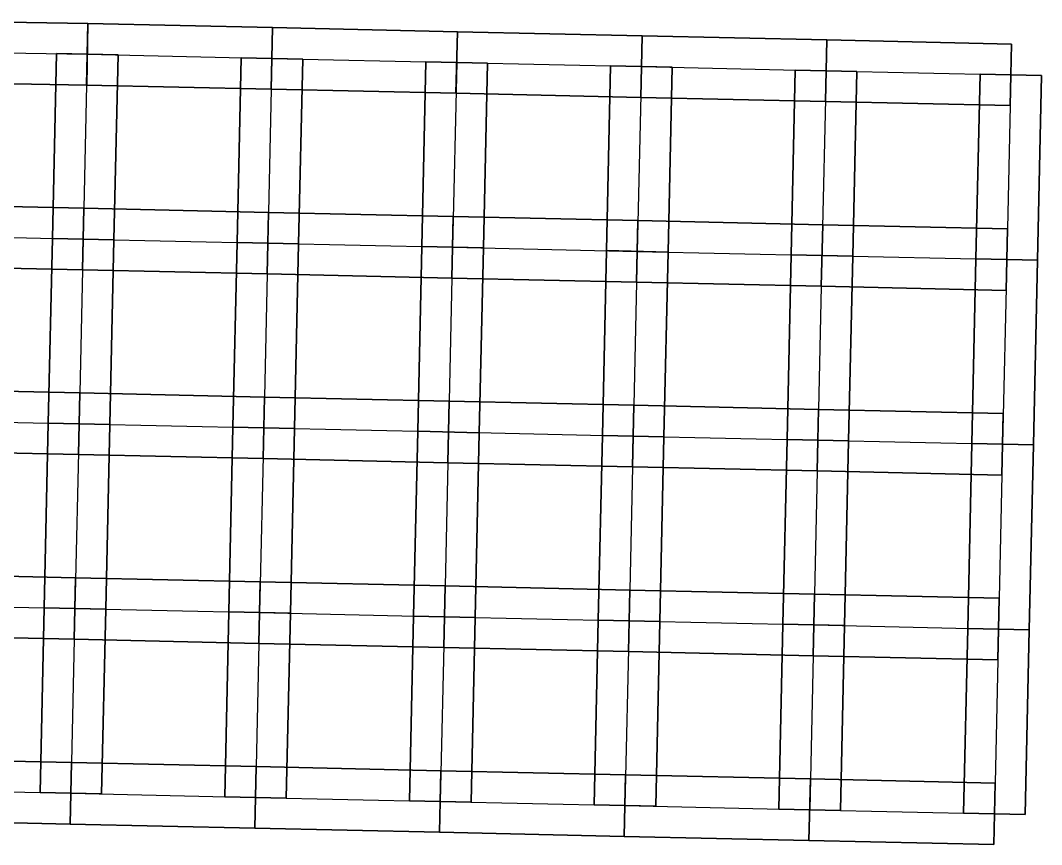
# Model space of a CAD drawing. Extents: x -300 to 609, y -118 to 2027.
# Drawn here: x 509.8 to 609.3, y 196.8 to 277.1 of the extents above; entities that cross this region are included whole.
import ezdxf

# ---------------------------------------------------------------- set-up
doc = ezdxf.new("R2010")
doc.units = 0

msp = doc.modelspace()

# ---------------------------------------------------------------- linework, layer by layer
at = {"layer": 'TUNNELS'}
for points in [[(498.35, 277.0996, -1.5), (498.25, 271.1004, -1.5), (516.25, 270.8004, -1.5), (516.35, 276.7996, -1.5)], [(498.25, 271.1004, 1.5), (498.35, 277.0996, 1.5), (516.35, 276.7996, 1.5), (516.25, 270.8004, 1.5)], [(498.35, 277.0996, 1.5), (498.35, 277.0996, -1.5), (516.35, 276.7996, -1.5), (516.35, 276.7996, 1.5)], [(516.3667, 276.7993, -1.5), (516.2333, 270.8007, -1.5), (534.2333, 270.4007, -1.5), (534.3667, 276.3993, -1.5)], [(516.2333, 270.8007, 1.5), (516.3667, 276.7993, 1.5), (534.3667, 276.3993, 1.5), (534.2333, 270.4007, 1.5)], [(516.3667, 276.7993, -1.5), (516.2333, 270.8007, -1.5), (516.2333, 270.8007, 1.5), (516.3667, 276.7993, 1.5)], [(516.35, 276.7996, -1.5), (516.35, 276.7996, 1.5), (516.25, 270.8004, 1.5), (516.25, 270.8004, -1.5)], [(516.3667, 276.7993, 1.5), (516.3667, 276.7993, -1.5), (534.3667, 276.3993, -1.5), (534.3667, 276.3993, 1.5)], [(534.3667, 276.3993, -1.5), (534.3667, 276.3993, 1.5), (534.2333, 270.4007, 1.5), (534.2333, 270.4007, -1.5)], [(534.3667, 276.3993, -1.5), (534.2333, 270.4007, -1.5), (552.2333, 270.0007, -1.5), (552.3667, 275.9993, -1.5)], [(534.2333, 270.4007, 1.5), (534.3667, 276.3993, 1.5), (552.3667, 275.9993, 1.5), (552.2333, 270.0007, 1.5)], [(534.3667, 276.3993, -1.5), (534.2333, 270.4007, -1.5), (534.2333, 270.4007, 1.5), (534.3667, 276.3993, 1.5)], [(534.3667, 276.3993, 1.5), (534.3667, 276.3993, -1.5), (552.3667, 275.9993, -1.5), (552.3667, 275.9993, 1.5)], [(552.3667, 275.9993, -1.5), (552.3667, 275.9993, 1.5), (552.2333, 270.0007, 1.5), (552.2333, 270.0007, -1.5)], [(552.3667, 275.9993, -1.5), (552.2333, 270.0007, -1.5), (570.2333, 269.6007, -1.5), (570.3667, 275.5993, -1.5)], [(552.2333, 270.0007, 1.5), (552.3667, 275.9993, 1.5), (570.3667, 275.5993, 1.5), (570.2333, 269.6007, 1.5)], [(552.3667, 275.9993, -1.5), (552.2333, 270.0007, -1.5), (552.2333, 270.0007, 1.5), (552.3667, 275.9993, 1.5)], [(552.3667, 275.9993, 1.5), (552.3667, 275.9993, -1.5), (570.3667, 275.5993, -1.5), (570.3667, 275.5993, 1.5)], [(570.3667, 275.5993, -1.5), (570.3667, 275.5993, 1.5), (570.2333, 269.6007, 1.5), (570.2333, 269.6007, -1.5)], [(570.3667, 275.5993, -1.5), (570.2333, 269.6007, -1.5), (588.2333, 269.2007, -1.5), (588.3667, 275.1993, -1.5)], [(570.2333, 269.6007, 1.5), (570.3667, 275.5993, 1.5), (588.3667, 275.1993, 1.5), (588.2333, 269.2007, 1.5)], [(570.3667, 275.5993, -1.5), (570.2333, 269.6007, -1.5), (570.2333, 269.6007, 1.5), (570.3667, 275.5993, 1.5)], [(570.3667, 275.5993, 1.5), (570.3667, 275.5993, -1.5), (588.3667, 275.1993, -1.5), (588.3667, 275.1993, 1.5)], [(588.3667, 275.1993, -1.5), (588.3667, 275.1993, 1.5), (588.2333, 269.2007, 1.5), (588.2333, 269.2007, -1.5)], [(588.3667, 275.1993, -1.5), (588.2333, 269.2007, -1.5), (606.2333, 268.8007, -1.5), (606.3667, 274.7993, -1.5)], [(588.2333, 269.2007, 1.5), (588.3667, 275.1993, 1.5), (606.3667, 274.7993, 1.5), (606.2333, 268.8007, 1.5)], [(588.3667, 275.1993, -1.5), (588.2333, 269.2007, -1.5), (588.2333, 269.2007, 1.5), (588.3667, 275.1993, 1.5)], [(588.3667, 275.1993, 1.5), (588.3667, 275.1993, -1.5), (606.3667, 274.7993, -1.5), (606.3667, 274.7993, 1.5)], [(606.3667, 274.7993, -1.5), (606.3667, 274.7993, 1.5), (606.2333, 268.8007, 1.5), (606.2333, 268.8007, -1.5)], [(519.2993, 273.7333, -1.5), (513.3007, 273.8667, -1.5), (512.9007, 255.8667, -1.5), (518.8993, 255.7333, -1.5)], [(513.3007, 273.8667, -1.5), (513.3007, 273.8667, 1.5), (512.9007, 255.8667, 1.5), (512.9007, 255.8667, -1.5)], [(513.3007, 273.8667, 1.5), (519.2993, 273.7333, 1.5), (518.8993, 255.7333, 1.5), (512.9007, 255.8667, 1.5)], [(519.2993, 273.7333, -1.5), (513.3007, 273.8667, -1.5), (513.3007, 273.8667, 1.5), (519.2993, 273.7333, 1.5)], [(519.2993, 273.7333, 1.5), (519.2993, 273.7333, -1.5), (518.8993, 255.7333, -1.5), (518.8993, 255.7333, 1.5)], [(537.2993, 273.3333, -1.5), (531.3007, 273.4667, -1.5), (530.9007, 255.4667, -1.5), (536.8993, 255.3333, -1.5)], [(531.3007, 273.4667, -1.5), (531.3007, 273.4667, 1.5), (530.9007, 255.4667, 1.5), (530.9007, 255.4667, -1.5)], [(531.3007, 273.4667, 1.5), (537.2993, 273.3333, 1.5), (536.8993, 255.3333, 1.5), (530.9007, 255.4667, 1.5)], [(537.2993, 273.3333, -1.5), (531.3007, 273.4667, -1.5), (531.3007, 273.4667, 1.5), (537.2993, 273.3333, 1.5)], [(537.2993, 273.3333, 1.5), (537.2993, 273.3333, -1.5), (536.8993, 255.3333, -1.5), (536.8993, 255.3333, 1.5)], [(555.2993, 272.9333, -1.5), (549.3007, 273.0667, -1.5), (548.9007, 255.0667, -1.5), (554.8993, 254.9333, -1.5)], [(549.3007, 273.0667, -1.5), (549.3007, 273.0667, 1.5), (548.9007, 255.0667, 1.5), (548.9007, 255.0667, -1.5)], [(549.3007, 273.0667, 1.5), (555.2993, 272.9333, 1.5), (554.8993, 254.9333, 1.5), (548.9007, 255.0667, 1.5)], [(555.2993, 272.9333, -1.5), (549.3007, 273.0667, -1.5), (549.3007, 273.0667, 1.5), (555.2993, 272.9333, 1.5)], [(555.2993, 272.9333, 1.5), (555.2993, 272.9333, -1.5), (554.8993, 254.9333, -1.5), (554.8993, 254.9333, 1.5)], [(573.2993, 272.5333, -1.5), (567.3007, 272.6667, -1.5), (566.9007, 254.6667, -1.5), (572.8993, 254.5333, -1.5)], [(567.3007, 272.6667, -1.5), (567.3007, 272.6667, 1.5), (566.9007, 254.6667, 1.5), (566.9007, 254.6667, -1.5)], [(567.3007, 272.6667, 1.5), (573.2993, 272.5333, 1.5), (572.8993, 254.5333, 1.5), (566.9007, 254.6667, 1.5)], [(573.2993, 272.5333, -1.5), (567.3007, 272.6667, -1.5), (567.3007, 272.6667, 1.5), (573.2993, 272.5333, 1.5)], [(573.2993, 272.5333, 1.5), (573.2993, 272.5333, -1.5), (572.8993, 254.5333, -1.5), (572.8993, 254.5333, 1.5)], [(591.2993, 272.1333, -1.5), (585.3007, 272.2667, -1.5), (584.9007, 254.2667, -1.5), (590.8993, 254.1333, -1.5)], [(585.3007, 272.2667, -1.5), (585.3007, 272.2667, 1.5), (584.9007, 254.2667, 1.5), (584.9007, 254.2667, -1.5)], [(585.3007, 272.2667, 1.5), (591.2993, 272.1333, 1.5), (590.8993, 254.1333, 1.5), (584.9007, 254.2667, 1.5)], [(591.2993, 272.1333, -1.5), (585.3007, 272.2667, -1.5), (585.3007, 272.2667, 1.5), (591.2993, 272.1333, 1.5)], [(591.2993, 272.1333, 1.5), (591.2993, 272.1333, -1.5), (590.8993, 254.1333, -1.5), (590.8993, 254.1333, 1.5)], [(609.2993, 271.7333, -1.5), (603.3007, 271.8667, -1.5), (602.9007, 253.8667, -1.5), (608.8993, 253.7333, -1.5)], [(603.3007, 271.8667, -1.5), (603.3007, 271.8667, 1.5), (602.9007, 253.8667, 1.5), (602.9007, 253.8667, -1.5)], [(603.3007, 271.8667, 1.5), (609.2993, 271.7333, 1.5), (608.8993, 253.7333, 1.5), (602.9007, 253.8667, 1.5)], [(609.2993, 271.7333, -1.5), (603.3007, 271.8667, -1.5), (603.3007, 271.8667, 1.5), (609.2993, 271.7333, 1.5)], [(609.2993, 271.7333, 1.5), (609.2993, 271.7333, -1.5), (608.8993, 253.7333, -1.5), (608.8993, 253.7333, 1.5)], [(498.25, 271.1004, -1.5), (498.25, 271.1004, 1.5), (516.25, 270.8004, 1.5), (516.25, 270.8004, -1.5)], [(516.2333, 270.8007, -1.5), (516.2333, 270.8007, 1.5), (534.2333, 270.4007, 1.5), (534.2333, 270.4007, -1.5)], [(534.2333, 270.4007, -1.5), (534.2333, 270.4007, 1.5), (552.2333, 270.0007, 1.5), (552.2333, 270.0007, -1.5)], [(552.2333, 270.0007, -1.5), (552.2333, 270.0007, 1.5), (570.2333, 269.6007, 1.5), (570.2333, 269.6007, -1.5)], [(570.2333, 269.6007, -1.5), (570.2333, 269.6007, 1.5), (588.2333, 269.2007, 1.5), (588.2333, 269.2007, -1.5)], [(588.2333, 269.2007, -1.5), (588.2333, 269.2007, 1.5), (606.2333, 268.8007, 1.5), (606.2333, 268.8007, -1.5)], [(497.9667, 259.1993, -1.5), (497.8333, 253.2007, -1.5), (515.8333, 252.8007, -1.5), (515.9667, 258.7993, -1.5)], [(497.8333, 253.2007, 1.5), (497.9667, 259.1993, 1.5), (515.9667, 258.7993, 1.5), (515.8333, 252.8007, 1.5)], [(497.9667, 259.1993, 1.5), (497.9667, 259.1993, -1.5), (515.9667, 258.7993, -1.5), (515.9667, 258.7993, 1.5)], [(515.9667, 258.7993, -1.5), (515.9667, 258.7993, 1.5), (515.8333, 252.8007, 1.5), (515.8333, 252.8007, -1.5)], [(515.9667, 258.7993, -1.5), (515.8333, 252.8007, -1.5), (533.8333, 252.4007, -1.5), (533.9667, 258.3993, -1.5)], [(515.8333, 252.8007, 1.5), (515.9667, 258.7993, 1.5), (533.9667, 258.3993, 1.5), (533.8333, 252.4007, 1.5)], [(515.9667, 258.7993, -1.5), (515.8333, 252.8007, -1.5), (515.8333, 252.8007, 1.5), (515.9667, 258.7993, 1.5)], [(515.9667, 258.7993, 1.5), (515.9667, 258.7993, -1.5), (533.9667, 258.3993, -1.5), (533.9667, 258.3993, 1.5)], [(533.9667, 258.3993, -1.5), (533.9667, 258.3993, 1.5), (533.8333, 252.4007, 1.5), (533.8333, 252.4007, -1.5)], [(533.9667, 258.3993, -1.5), (533.8333, 252.4007, -1.5), (551.8333, 252.0007, -1.5), (551.9667, 257.9993, -1.5)], [(533.8333, 252.4007, 1.5), (533.9667, 258.3993, 1.5), (551.9667, 257.9993, 1.5), (551.8333, 252.0007, 1.5)], [(533.9667, 258.3993, -1.5), (533.8333, 252.4007, -1.5), (533.8333, 252.4007, 1.5), (533.9667, 258.3993, 1.5)], [(533.9667, 258.3993, 1.5), (533.9667, 258.3993, -1.5), (551.9667, 257.9993, -1.5), (551.9667, 257.9993, 1.5)], [(551.9667, 257.9993, -1.5), (551.9667, 257.9993, 1.5), (551.8333, 252.0007, 1.5), (551.8333, 252.0007, -1.5)], [(551.9667, 257.9993, -1.5), (551.8333, 252.0007, -1.5), (569.8333, 251.6007, -1.5), (569.9667, 257.5993, -1.5)], [(551.8333, 252.0007, 1.5), (551.9667, 257.9993, 1.5), (569.9667, 257.5993, 1.5), (569.8333, 251.6007, 1.5)], [(551.9667, 257.9993, -1.5), (551.8333, 252.0007, -1.5), (551.8333, 252.0007, 1.5), (551.9667, 257.9993, 1.5)], [(551.9667, 257.9993, 1.5), (551.9667, 257.9993, -1.5), (569.9667, 257.5993, -1.5), (569.9667, 257.5993, 1.5)], [(569.9667, 257.5993, -1.5), (569.9667, 257.5993, 1.5), (569.8333, 251.6007, 1.5), (569.8333, 251.6007, -1.5)], [(569.9667, 257.5993, -1.5), (569.8333, 251.6007, -1.5), (587.8333, 251.2007, -1.5), (587.9667, 257.1993, -1.5)], [(569.8333, 251.6007, 1.5), (569.9667, 257.5993, 1.5), (587.9667, 257.1993, 1.5), (587.8333, 251.2007, 1.5)], [(569.9667, 257.5993, -1.5), (569.8333, 251.6007, -1.5), (569.8333, 251.6007, 1.5), (569.9667, 257.5993, 1.5)], [(569.9667, 257.5993, 1.5), (569.9667, 257.5993, -1.5), (587.9667, 257.1993, -1.5), (587.9667, 257.1993, 1.5)], [(587.9667, 257.1993, -1.5), (587.9667, 257.1993, 1.5), (587.8333, 251.2007, 1.5), (587.8333, 251.2007, -1.5)], [(587.9667, 257.1993, -1.5), (587.8333, 251.2007, -1.5), (605.8333, 250.8007, -1.5), (605.9667, 256.7993, -1.5)], [(587.8333, 251.2007, 1.5), (587.9667, 257.1993, 1.5), (605.9667, 256.7993, 1.5), (605.8333, 250.8007, 1.5)], [(587.9667, 257.1993, -1.5), (587.8333, 251.2007, -1.5), (587.8333, 251.2007, 1.5), (587.9667, 257.1993, 1.5)], [(587.9667, 257.1993, 1.5), (587.9667, 257.1993, -1.5), (605.9667, 256.7993, -1.5), (605.9667, 256.7993, 1.5)], [(605.9667, 256.7993, -1.5), (605.9667, 256.7993, 1.5), (605.8333, 250.8007, 1.5), (605.8333, 250.8007, -1.5)], [(518.8993, 255.7333, -1.5), (512.9007, 255.8667, -1.5), (512.5007, 237.8667, -1.5), (518.4993, 237.7333, -1.5)], [(512.9007, 255.8667, -1.5), (512.9007, 255.8667, 1.5), (512.5007, 237.8667, 1.5), (512.5007, 237.8667, -1.5)], [(512.9007, 255.8667, 1.5), (518.8993, 255.7333, 1.5), (518.4993, 237.7333, 1.5), (512.5007, 237.8667, 1.5)], [(518.8993, 255.7333, -1.5), (518.8993, 255.7333, 1.5), (512.9007, 255.8667, 1.5), (512.9007, 255.8667, -1.5)], [(518.8993, 255.7333, -1.5), (512.9007, 255.8667, -1.5), (512.9007, 255.8667, 1.5), (518.8993, 255.7333, 1.5)], [(518.8993, 255.7333, 1.5), (518.8993, 255.7333, -1.5), (518.4993, 237.7333, -1.5), (518.4993, 237.7333, 1.5)], [(536.8993, 255.3333, -1.5), (530.9007, 255.4667, -1.5), (530.5007, 237.4667, -1.5), (536.4993, 237.3333, -1.5)], [(530.9007, 255.4667, -1.5), (530.9007, 255.4667, 1.5), (530.5007, 237.4667, 1.5), (530.5007, 237.4667, -1.5)], [(530.9007, 255.4667, 1.5), (536.8993, 255.3333, 1.5), (536.4993, 237.3333, 1.5), (530.5007, 237.4667, 1.5)], [(536.8993, 255.3333, -1.5), (536.8993, 255.3333, 1.5), (530.9007, 255.4667, 1.5), (530.9007, 255.4667, -1.5)], [(536.8993, 255.3333, -1.5), (530.9007, 255.4667, -1.5), (530.9007, 255.4667, 1.5), (536.8993, 255.3333, 1.5)], [(536.8993, 255.3333, 1.5), (536.8993, 255.3333, -1.5), (536.4993, 237.3333, -1.5), (536.4993, 237.3333, 1.5)], [(554.8993, 254.9333, -1.5), (548.9007, 255.0667, -1.5), (548.5007, 237.0667, -1.5), (554.4993, 236.9333, -1.5)], [(548.9007, 255.0667, -1.5), (548.9007, 255.0667, 1.5), (548.5007, 237.0667, 1.5), (548.5007, 237.0667, -1.5)], [(548.9007, 255.0667, 1.5), (554.8993, 254.9333, 1.5), (554.4993, 236.9333, 1.5), (548.5007, 237.0667, 1.5)], [(554.8993, 254.9333, -1.5), (554.8993, 254.9333, 1.5), (548.9007, 255.0667, 1.5), (548.9007, 255.0667, -1.5)], [(554.8993, 254.9333, -1.5), (548.9007, 255.0667, -1.5), (548.9007, 255.0667, 1.5), (554.8993, 254.9333, 1.5)], [(554.8993, 254.9333, 1.5), (554.8993, 254.9333, -1.5), (554.4993, 236.9333, -1.5), (554.4993, 236.9333, 1.5)], [(572.8993, 254.5333, -1.5), (566.9007, 254.6667, -1.5), (566.5007, 236.6667, -1.5), (572.4993, 236.5333, -1.5)], [(566.9007, 254.6667, -1.5), (566.9007, 254.6667, 1.5), (566.5007, 236.6667, 1.5), (566.5007, 236.6667, -1.5)], [(566.9007, 254.6667, 1.5), (572.8993, 254.5333, 1.5), (572.4993, 236.5333, 1.5), (566.5007, 236.6667, 1.5)], [(572.8993, 254.5333, -1.5), (572.8993, 254.5333, 1.5), (566.9007, 254.6667, 1.5), (566.9007, 254.6667, -1.5)], [(572.8993, 254.5333, -1.5), (566.9007, 254.6667, -1.5), (566.9007, 254.6667, 1.5), (572.8993, 254.5333, 1.5)], [(572.8993, 254.5333, 1.5), (572.8993, 254.5333, -1.5), (572.4993, 236.5333, -1.5), (572.4993, 236.5333, 1.5)], [(590.8993, 254.1333, -1.5), (584.9007, 254.2667, -1.5), (584.5007, 236.2667, -1.5), (590.4993, 236.1333, -1.5)], [(584.9007, 254.2667, -1.5), (584.9007, 254.2667, 1.5), (584.5007, 236.2667, 1.5), (584.5007, 236.2667, -1.5)], [(584.9007, 254.2667, 1.5), (590.8993, 254.1333, 1.5), (590.4993, 236.1333, 1.5), (584.5007, 236.2667, 1.5)], [(590.8993, 254.1333, -1.5), (590.8993, 254.1333, 1.5), (584.9007, 254.2667, 1.5), (584.9007, 254.2667, -1.5)], [(590.8993, 254.1333, -1.5), (584.9007, 254.2667, -1.5), (584.9007, 254.2667, 1.5), (590.8993, 254.1333, 1.5)], [(590.8993, 254.1333, 1.5), (590.8993, 254.1333, -1.5), (590.4993, 236.1333, -1.5), (590.4993, 236.1333, 1.5)], [(608.8993, 253.7333, -1.5), (602.9007, 253.8667, -1.5), (602.5007, 235.8667, -1.5), (608.4993, 235.7333, -1.5)], [(602.9007, 253.8667, -1.5), (602.9007, 253.8667, 1.5), (602.5007, 235.8667, 1.5), (602.5007, 235.8667, -1.5)], [(602.9007, 253.8667, 1.5), (608.8993, 253.7333, 1.5), (608.4993, 235.7333, 1.5), (602.5007, 235.8667, 1.5)], [(608.8993, 253.7333, -1.5), (608.8993, 253.7333, 1.5), (602.9007, 253.8667, 1.5), (602.9007, 253.8667, -1.5)], [(608.8993, 253.7333, -1.5), (602.9007, 253.8667, -1.5), (602.9007, 253.8667, 1.5), (608.8993, 253.7333, 1.5)], [(497.8333, 253.2007, -1.5), (497.8333, 253.2007, 1.5), (515.8333, 252.8007, 1.5), (515.8333, 252.8007, -1.5)], [(515.8333, 252.8007, -1.5), (515.8333, 252.8007, 1.5), (533.8333, 252.4007, 1.5), (533.8333, 252.4007, -1.5)], [(608.8993, 253.7333, 1.5), (608.8993, 253.7333, -1.5), (608.4993, 235.7333, -1.5), (608.4993, 235.7333, 1.5)], [(533.8333, 252.4007, -1.5), (533.8333, 252.4007, 1.5), (551.8333, 252.0007, 1.5), (551.8333, 252.0007, -1.5)], [(551.8333, 252.0007, -1.5), (551.8333, 252.0007, 1.5), (569.8333, 251.6007, 1.5), (569.8333, 251.6007, -1.5)], [(569.8333, 251.6007, -1.5), (569.8333, 251.6007, 1.5), (587.8333, 251.2007, 1.5), (587.8333, 251.2007, -1.5)], [(587.8333, 251.2007, -1.5), (587.8333, 251.2007, 1.5), (605.8333, 250.8007, 1.5), (605.8333, 250.8007, -1.5)], [(497.5667, 241.1993, -1.5), (497.4333, 235.2007, -1.5), (515.4333, 234.8007, -1.5), (515.5667, 240.7993, -1.5)], [(497.4333, 235.2007, 1.5), (497.5667, 241.1993, 1.5), (515.5667, 240.7993, 1.5), (515.4333, 234.8007, 1.5)], [(497.5667, 241.1993, 1.5), (497.5667, 241.1993, -1.5), (515.5667, 240.7993, -1.5), (515.5667, 240.7993, 1.5)], [(515.5667, 240.7993, -1.5), (515.5667, 240.7993, 1.5), (515.4333, 234.8007, 1.5), (515.4333, 234.8007, -1.5)], [(515.5667, 240.7993, -1.5), (515.4333, 234.8007, -1.5), (533.4333, 234.4007, -1.5), (533.5667, 240.3993, -1.5)], [(515.4333, 234.8007, 1.5), (515.5667, 240.7993, 1.5), (533.5667, 240.3993, 1.5), (533.4333, 234.4007, 1.5)], [(515.5667, 240.7993, -1.5), (515.4333, 234.8007, -1.5), (515.4333, 234.8007, 1.5), (515.5667, 240.7993, 1.5)], [(515.5667, 240.7993, 1.5), (515.5667, 240.7993, -1.5), (533.5667, 240.3993, -1.5), (533.5667, 240.3993, 1.5)], [(533.5667, 240.3993, -1.5), (533.5667, 240.3993, 1.5), (533.4333, 234.4007, 1.5), (533.4333, 234.4007, -1.5)], [(533.5667, 240.3993, -1.5), (533.4333, 234.4007, -1.5), (551.4333, 234.0007, -1.5), (551.5667, 239.9993, -1.5)], [(533.4333, 234.4007, 1.5), (533.5667, 240.3993, 1.5), (551.5667, 239.9993, 1.5), (551.4333, 234.0007, 1.5)], [(533.5667, 240.3993, -1.5), (533.4333, 234.4007, -1.5), (533.4333, 234.4007, 1.5), (533.5667, 240.3993, 1.5)], [(533.5667, 240.3993, 1.5), (533.5667, 240.3993, -1.5), (551.5667, 239.9993, -1.5), (551.5667, 239.9993, 1.5)], [(551.5667, 239.9993, -1.5), (551.5667, 239.9993, 1.5), (551.4333, 234.0007, 1.5), (551.4333, 234.0007, -1.5)], [(551.5667, 239.9993, -1.5), (551.4333, 234.0007, -1.5), (569.4333, 233.6007, -1.5), (569.5667, 239.5993, -1.5)], [(551.4333, 234.0007, 1.5), (551.5667, 239.9993, 1.5), (569.5667, 239.5993, 1.5), (569.4333, 233.6007, 1.5)], [(551.5667, 239.9993, -1.5), (551.4333, 234.0007, -1.5), (551.4333, 234.0007, 1.5), (551.5667, 239.9993, 1.5)], [(551.5667, 239.9993, 1.5), (551.5667, 239.9993, -1.5), (569.5667, 239.5993, -1.5), (569.5667, 239.5993, 1.5)], [(569.5667, 239.5993, -1.5), (569.5667, 239.5993, 1.5), (569.4333, 233.6007, 1.5), (569.4333, 233.6007, -1.5)], [(569.5667, 239.5993, -1.5), (569.4333, 233.6007, -1.5), (587.4333, 233.2007, -1.5), (587.5667, 239.1993, -1.5)], [(569.4333, 233.6007, 1.5), (569.5667, 239.5993, 1.5), (587.5667, 239.1993, 1.5), (587.4333, 233.2007, 1.5)], [(569.5667, 239.5993, -1.5), (569.4333, 233.6007, -1.5), (569.4333, 233.6007, 1.5), (569.5667, 239.5993, 1.5)], [(569.5667, 239.5993, 1.5), (569.5667, 239.5993, -1.5), (587.5667, 239.1993, -1.5), (587.5667, 239.1993, 1.5)], [(587.5667, 239.1993, -1.5), (587.5667, 239.1993, 1.5), (587.4333, 233.2007, 1.5), (587.4333, 233.2007, -1.5)], [(587.5667, 239.1993, -1.5), (587.4333, 233.2007, -1.5), (605.4333, 232.8007, -1.5), (605.5667, 238.7993, -1.5)], [(587.4333, 233.2007, 1.5), (587.5667, 239.1993, 1.5), (605.5667, 238.7993, 1.5), (605.4333, 232.8007, 1.5)], [(587.5667, 239.1993, -1.5), (587.4333, 233.2007, -1.5), (587.4333, 233.2007, 1.5), (587.5667, 239.1993, 1.5)], [(587.5667, 239.1993, 1.5), (587.5667, 239.1993, -1.5), (605.5667, 238.7993, -1.5), (605.5667, 238.7993, 1.5)], [(518.4993, 237.7333, -1.5), (512.5007, 237.8667, -1.5), (512.1007, 219.8667, -1.5), (518.0993, 219.7333, -1.5)], [(512.5007, 237.8667, -1.5), (512.5007, 237.8667, 1.5), (512.1007, 219.8667, 1.5), (512.1007, 219.8667, -1.5)], [(512.5007, 237.8667, 1.5), (518.4993, 237.7333, 1.5), (518.0993, 219.7333, 1.5), (512.1007, 219.8667, 1.5)], [(518.4993, 237.7333, -1.5), (518.4993, 237.7333, 1.5), (512.5007, 237.8667, 1.5), (512.5007, 237.8667, -1.5)], [(518.4993, 237.7333, -1.5), (512.5007, 237.8667, -1.5), (512.5007, 237.8667, 1.5), (518.4993, 237.7333, 1.5)], [(605.5667, 238.7993, -1.5), (605.5667, 238.7993, 1.5), (605.4333, 232.8007, 1.5), (605.4333, 232.8007, -1.5)], [(518.4993, 237.7333, 1.5), (518.4993, 237.7333, -1.5), (518.0993, 219.7333, -1.5), (518.0993, 219.7333, 1.5)], [(536.4993, 237.3333, -1.5), (530.5007, 237.4667, -1.5), (530.1007, 219.4667, -1.5), (536.0993, 219.3333, -1.5)], [(530.5007, 237.4667, -1.5), (530.5007, 237.4667, 1.5), (530.1007, 219.4667, 1.5), (530.1007, 219.4667, -1.5)], [(530.5007, 237.4667, 1.5), (536.4993, 237.3333, 1.5), (536.0993, 219.3333, 1.5), (530.1007, 219.4667, 1.5)], [(536.4993, 237.3333, -1.5), (536.4993, 237.3333, 1.5), (530.5007, 237.4667, 1.5), (530.5007, 237.4667, -1.5)], [(536.4993, 237.3333, -1.5), (530.5007, 237.4667, -1.5), (530.5007, 237.4667, 1.5), (536.4993, 237.3333, 1.5)], [(536.4993, 237.3333, 1.5), (536.4993, 237.3333, -1.5), (536.0993, 219.3333, -1.5), (536.0993, 219.3333, 1.5)], [(554.4993, 236.9333, -1.5), (548.5007, 237.0667, -1.5), (548.1007, 219.0667, -1.5), (554.0993, 218.9333, -1.5)], [(548.5007, 237.0667, -1.5), (548.5007, 237.0667, 1.5), (548.1007, 219.0667, 1.5), (548.1007, 219.0667, -1.5)], [(548.5007, 237.0667, 1.5), (554.4993, 236.9333, 1.5), (554.0993, 218.9333, 1.5), (548.1007, 219.0667, 1.5)], [(554.4993, 236.9333, -1.5), (554.4993, 236.9333, 1.5), (548.5007, 237.0667, 1.5), (548.5007, 237.0667, -1.5)], [(554.4993, 236.9333, -1.5), (548.5007, 237.0667, -1.5), (548.5007, 237.0667, 1.5), (554.4993, 236.9333, 1.5)], [(554.4993, 236.9333, 1.5), (554.4993, 236.9333, -1.5), (554.0993, 218.9333, -1.5), (554.0993, 218.9333, 1.5)], [(572.4993, 236.5333, -1.5), (566.5007, 236.6667, -1.5), (566.1007, 218.6667, -1.5), (572.0993, 218.5333, -1.5)], [(566.5007, 236.6667, -1.5), (566.5007, 236.6667, 1.5), (566.1007, 218.6667, 1.5), (566.1007, 218.6667, -1.5)], [(566.5007, 236.6667, 1.5), (572.4993, 236.5333, 1.5), (572.0993, 218.5333, 1.5), (566.1007, 218.6667, 1.5)], [(572.4993, 236.5333, -1.5), (572.4993, 236.5333, 1.5), (566.5007, 236.6667, 1.5), (566.5007, 236.6667, -1.5)], [(572.4993, 236.5333, -1.5), (566.5007, 236.6667, -1.5), (566.5007, 236.6667, 1.5), (572.4993, 236.5333, 1.5)], [(572.4993, 236.5333, 1.5), (572.4993, 236.5333, -1.5), (572.0993, 218.5333, -1.5), (572.0993, 218.5333, 1.5)], [(590.4993, 236.1333, -1.5), (584.5007, 236.2667, -1.5), (584.1007, 218.2667, -1.5), (590.0993, 218.1333, -1.5)], [(584.5007, 236.2667, -1.5), (584.5007, 236.2667, 1.5), (584.1007, 218.2667, 1.5), (584.1007, 218.2667, -1.5)], [(584.5007, 236.2667, 1.5), (590.4993, 236.1333, 1.5), (590.0993, 218.1333, 1.5), (584.1007, 218.2667, 1.5)], [(590.4993, 236.1333, -1.5), (590.4993, 236.1333, 1.5), (584.5007, 236.2667, 1.5), (584.5007, 236.2667, -1.5)], [(590.4993, 236.1333, -1.5), (584.5007, 236.2667, -1.5), (584.5007, 236.2667, 1.5), (590.4993, 236.1333, 1.5)], [(590.4993, 236.1333, 1.5), (590.4993, 236.1333, -1.5), (590.0993, 218.1333, -1.5), (590.0993, 218.1333, 1.5)], [(608.4993, 235.7333, -1.5), (602.5007, 235.8667, -1.5), (602.1007, 217.8667, -1.5), (608.0993, 217.7333, -1.5)], [(602.5007, 235.8667, -1.5), (602.5007, 235.8667, 1.5), (602.1007, 217.8667, 1.5), (602.1007, 217.8667, -1.5)], [(602.5007, 235.8667, 1.5), (608.4993, 235.7333, 1.5), (608.0993, 217.7333, 1.5), (602.1007, 217.8667, 1.5)], [(608.4993, 235.7333, -1.5), (608.4993, 235.7333, 1.5), (602.5007, 235.8667, 1.5), (602.5007, 235.8667, -1.5)], [(608.4993, 235.7333, -1.5), (602.5007, 235.8667, -1.5), (602.5007, 235.8667, 1.5), (608.4993, 235.7333, 1.5)], [(497.4333, 235.2007, -1.5), (497.4333, 235.2007, 1.5), (515.4333, 234.8007, 1.5), (515.4333, 234.8007, -1.5)], [(608.4993, 235.7333, 1.5), (608.4993, 235.7333, -1.5), (608.0993, 217.7333, -1.5), (608.0993, 217.7333, 1.5)], [(515.4333, 234.8007, -1.5), (515.4333, 234.8007, 1.5), (533.4333, 234.4007, 1.5), (533.4333, 234.4007, -1.5)], [(533.4333, 234.4007, -1.5), (533.4333, 234.4007, 1.5), (551.4333, 234.0007, 1.5), (551.4333, 234.0007, -1.5)], [(551.4333, 234.0007, -1.5), (551.4333, 234.0007, 1.5), (569.4333, 233.6007, 1.5), (569.4333, 233.6007, -1.5)], [(569.4333, 233.6007, -1.5), (569.4333, 233.6007, 1.5), (587.4333, 233.2007, 1.5), (587.4333, 233.2007, -1.5)], [(587.4333, 233.2007, -1.5), (587.4333, 233.2007, 1.5), (605.4333, 232.8007, 1.5), (605.4333, 232.8007, -1.5)], [(497.1667, 223.1993, -1.5), (497.0333, 217.2007, -1.5), (515.0333, 216.8007, -1.5), (515.1667, 222.7993, -1.5)], [(497.0333, 217.2007, 1.5), (497.1667, 223.1993, 1.5), (515.1667, 222.7993, 1.5), (515.0333, 216.8007, 1.5)], [(497.1667, 223.1993, 1.5), (497.1667, 223.1993, -1.5), (515.1667, 222.7993, -1.5), (515.1667, 222.7993, 1.5)], [(515.1667, 222.7993, -1.5), (515.1667, 222.7993, 1.5), (515.0333, 216.8007, 1.5), (515.0333, 216.8007, -1.5)], [(515.1667, 222.7993, -1.5), (515.0333, 216.8007, -1.5), (533.0333, 216.4007, -1.5), (533.1667, 222.3993, -1.5)], [(515.0333, 216.8007, 1.5), (515.1667, 222.7993, 1.5), (533.1667, 222.3993, 1.5), (533.0333, 216.4007, 1.5)], [(515.1667, 222.7993, -1.5), (515.0333, 216.8007, -1.5), (515.0333, 216.8007, 1.5), (515.1667, 222.7993, 1.5)], [(515.1667, 222.7993, 1.5), (515.1667, 222.7993, -1.5), (533.1667, 222.3993, -1.5), (533.1667, 222.3993, 1.5)], [(533.1667, 222.3993, -1.5), (533.1667, 222.3993, 1.5), (533.0333, 216.4007, 1.5), (533.0333, 216.4007, -1.5)], [(533.1667, 222.3993, -1.5), (533.0333, 216.4007, -1.5), (551.0333, 216.0007, -1.5), (551.1667, 221.9993, -1.5)], [(533.0333, 216.4007, 1.5), (533.1667, 222.3993, 1.5), (551.1667, 221.9993, 1.5), (551.0333, 216.0007, 1.5)], [(533.1667, 222.3993, -1.5), (533.0333, 216.4007, -1.5), (533.0333, 216.4007, 1.5), (533.1667, 222.3993, 1.5)], [(533.1667, 222.3993, 1.5), (533.1667, 222.3993, -1.5), (551.1667, 221.9993, -1.5), (551.1667, 221.9993, 1.5)], [(551.1667, 221.9993, -1.5), (551.1667, 221.9993, 1.5), (551.0333, 216.0007, 1.5), (551.0333, 216.0007, -1.5)], [(551.1667, 221.9993, -1.5), (551.0333, 216.0007, -1.5), (569.0333, 215.6007, -1.5), (569.1667, 221.5993, -1.5)], [(551.0333, 216.0007, 1.5), (551.1667, 221.9993, 1.5), (569.1667, 221.5993, 1.5), (569.0333, 215.6007, 1.5)], [(551.1667, 221.9993, -1.5), (551.0333, 216.0007, -1.5), (551.0333, 216.0007, 1.5), (551.1667, 221.9993, 1.5)], [(551.1667, 221.9993, 1.5), (551.1667, 221.9993, -1.5), (569.1667, 221.5993, -1.5), (569.1667, 221.5993, 1.5)], [(569.1667, 221.5993, -1.5), (569.1667, 221.5993, 1.5), (569.0333, 215.6007, 1.5), (569.0333, 215.6007, -1.5)], [(569.1667, 221.5993, -1.5), (569.0333, 215.6007, -1.5), (587.0333, 215.2007, -1.5), (587.1667, 221.1993, -1.5)], [(569.0333, 215.6007, 1.5), (569.1667, 221.5993, 1.5), (587.1667, 221.1993, 1.5), (587.0333, 215.2007, 1.5)], [(569.1667, 221.5993, -1.5), (569.0333, 215.6007, -1.5), (569.0333, 215.6007, 1.5), (569.1667, 221.5993, 1.5)], [(569.1667, 221.5993, 1.5), (569.1667, 221.5993, -1.5), (587.1667, 221.1993, -1.5), (587.1667, 221.1993, 1.5)], [(587.1667, 221.1993, -1.5), (587.1667, 221.1993, 1.5), (587.0333, 215.2007, 1.5), (587.0333, 215.2007, -1.5)], [(587.1667, 221.1993, -1.5), (587.0333, 215.2007, -1.5), (605.0333, 214.8007, -1.5), (605.1667, 220.7993, -1.5)], [(587.0333, 215.2007, 1.5), (587.1667, 221.1993, 1.5), (605.1667, 220.7993, 1.5), (605.0333, 214.8007, 1.5)], [(587.1667, 221.1993, -1.5), (587.0333, 215.2007, -1.5), (587.0333, 215.2007, 1.5), (587.1667, 221.1993, 1.5)], [(587.1667, 221.1993, 1.5), (587.1667, 221.1993, -1.5), (605.1667, 220.7993, -1.5), (605.1667, 220.7993, 1.5)], [(605.1667, 220.7993, -1.5), (605.1667, 220.7993, 1.5), (605.0333, 214.8007, 1.5), (605.0333, 214.8007, -1.5)], [(518.0993, 219.7333, -1.5), (512.1007, 219.8667, -1.5), (511.7007, 201.8667, -1.5), (517.6993, 201.7333, -1.5)], [(512.1007, 219.8667, -1.5), (512.1007, 219.8667, 1.5), (511.7007, 201.8667, 1.5), (511.7007, 201.8667, -1.5)], [(512.1007, 219.8667, 1.5), (518.0993, 219.7333, 1.5), (517.6993, 201.7333, 1.5), (511.7007, 201.8667, 1.5)], [(518.0993, 219.7333, -1.5), (518.0993, 219.7333, 1.5), (512.1007, 219.8667, 1.5), (512.1007, 219.8667, -1.5)], [(518.0993, 219.7333, -1.5), (512.1007, 219.8667, -1.5), (512.1007, 219.8667, 1.5), (518.0993, 219.7333, 1.5)], [(518.0993, 219.7333, 1.5), (518.0993, 219.7333, -1.5), (517.6993, 201.7333, -1.5), (517.6993, 201.7333, 1.5)], [(536.0993, 219.3333, -1.5), (530.1007, 219.4667, -1.5), (529.7007, 201.4667, -1.5), (535.6993, 201.3333, -1.5)], [(530.1007, 219.4667, -1.5), (530.1007, 219.4667, 1.5), (529.7007, 201.4667, 1.5), (529.7007, 201.4667, -1.5)], [(530.1007, 219.4667, 1.5), (536.0993, 219.3333, 1.5), (535.6993, 201.3333, 1.5), (529.7007, 201.4667, 1.5)], [(536.0993, 219.3333, -1.5), (536.0993, 219.3333, 1.5), (530.1007, 219.4667, 1.5), (530.1007, 219.4667, -1.5)], [(536.0993, 219.3333, -1.5), (530.1007, 219.4667, -1.5), (530.1007, 219.4667, 1.5), (536.0993, 219.3333, 1.5)], [(536.0993, 219.3333, 1.5), (536.0993, 219.3333, -1.5), (535.6993, 201.3333, -1.5), (535.6993, 201.3333, 1.5)], [(554.0993, 218.9333, -1.5), (548.1007, 219.0667, -1.5), (547.7007, 201.0667, -1.5), (553.6993, 200.9333, -1.5)], [(548.1007, 219.0667, -1.5), (548.1007, 219.0667, 1.5), (547.7007, 201.0667, 1.5), (547.7007, 201.0667, -1.5)], [(548.1007, 219.0667, 1.5), (554.0993, 218.9333, 1.5), (553.6993, 200.9333, 1.5), (547.7007, 201.0667, 1.5)], [(554.0993, 218.9333, -1.5), (554.0993, 218.9333, 1.5), (548.1007, 219.0667, 1.5), (548.1007, 219.0667, -1.5)], [(554.0993, 218.9333, -1.5), (548.1007, 219.0667, -1.5), (548.1007, 219.0667, 1.5), (554.0993, 218.9333, 1.5)], [(554.0993, 218.9333, 1.5), (554.0993, 218.9333, -1.5), (553.6993, 200.9333, -1.5), (553.6993, 200.9333, 1.5)], [(572.0993, 218.5333, -1.5), (566.1007, 218.6667, -1.5), (565.7007, 200.6667, -1.5), (571.6993, 200.5333, -1.5)], [(566.1007, 218.6667, -1.5), (566.1007, 218.6667, 1.5), (565.7007, 200.6667, 1.5), (565.7007, 200.6667, -1.5)], [(566.1007, 218.6667, 1.5), (572.0993, 218.5333, 1.5), (571.6993, 200.5333, 1.5), (565.7007, 200.6667, 1.5)], [(572.0993, 218.5333, -1.5), (572.0993, 218.5333, 1.5), (566.1007, 218.6667, 1.5), (566.1007, 218.6667, -1.5)], [(572.0993, 218.5333, -1.5), (566.1007, 218.6667, -1.5), (566.1007, 218.6667, 1.5), (572.0993, 218.5333, 1.5)], [(572.0993, 218.5333, 1.5), (572.0993, 218.5333, -1.5), (571.6993, 200.5333, -1.5), (571.6993, 200.5333, 1.5)], [(590.0993, 218.1333, -1.5), (584.1007, 218.2667, -1.5), (583.7007, 200.2667, -1.5), (589.6993, 200.1333, -1.5)], [(584.1007, 218.2667, -1.5), (584.1007, 218.2667, 1.5), (583.7007, 200.2667, 1.5), (583.7007, 200.2667, -1.5)], [(584.1007, 218.2667, 1.5), (590.0993, 218.1333, 1.5), (589.6993, 200.1333, 1.5), (583.7007, 200.2667, 1.5)], [(590.0993, 218.1333, -1.5), (590.0993, 218.1333, 1.5), (584.1007, 218.2667, 1.5), (584.1007, 218.2667, -1.5)], [(590.0993, 218.1333, -1.5), (584.1007, 218.2667, -1.5), (584.1007, 218.2667, 1.5), (590.0993, 218.1333, 1.5)], [(590.0993, 218.1333, 1.5), (590.0993, 218.1333, -1.5), (589.6993, 200.1333, -1.5), (589.6993, 200.1333, 1.5)], [(497.0333, 217.2007, -1.5), (497.0333, 217.2007, 1.5), (515.0333, 216.8007, 1.5), (515.0333, 216.8007, -1.5)], [(608.0993, 217.7333, -1.5), (602.1007, 217.8667, -1.5), (601.7007, 199.8667, -1.5), (607.6993, 199.7333, -1.5)], [(602.1007, 217.8667, -1.5), (602.1007, 217.8667, 1.5), (601.7007, 199.8667, 1.5), (601.7007, 199.8667, -1.5)], [(602.1007, 217.8667, 1.5), (608.0993, 217.7333, 1.5), (607.6993, 199.7333, 1.5), (601.7007, 199.8667, 1.5)], [(608.0993, 217.7333, -1.5), (608.0993, 217.7333, 1.5), (602.1007, 217.8667, 1.5), (602.1007, 217.8667, -1.5)], [(608.0993, 217.7333, -1.5), (602.1007, 217.8667, -1.5), (602.1007, 217.8667, 1.5), (608.0993, 217.7333, 1.5)], [(608.0993, 217.7333, 1.5), (608.0993, 217.7333, -1.5), (607.6993, 199.7333, -1.5), (607.6993, 199.7333, 1.5)], [(515.0333, 216.8007, -1.5), (515.0333, 216.8007, 1.5), (533.0333, 216.4007, 1.5), (533.0333, 216.4007, -1.5)], [(533.0333, 216.4007, -1.5), (533.0333, 216.4007, 1.5), (551.0333, 216.0007, 1.5), (551.0333, 216.0007, -1.5)], [(551.0333, 216.0007, -1.5), (551.0333, 216.0007, 1.5), (569.0333, 215.6007, 1.5), (569.0333, 215.6007, -1.5)], [(569.0333, 215.6007, -1.5), (569.0333, 215.6007, 1.5), (587.0333, 215.2007, 1.5), (587.0333, 215.2007, -1.5)], [(587.0333, 215.2007, -1.5), (587.0333, 215.2007, 1.5), (605.0333, 214.8007, 1.5), (605.0333, 214.8007, -1.5)], [(496.7667, 205.1993, -1.5), (496.6333, 199.2007, -1.5), (514.6333, 198.8007, -1.5), (514.7667, 204.7993, -1.5)], [(496.6333, 199.2007, 1.5), (496.7667, 205.1993, 1.5), (514.7667, 204.7993, 1.5), (514.6333, 198.8007, 1.5)], [(496.7667, 205.1993, 1.5), (496.7667, 205.1993, -1.5), (514.7667, 204.7993, -1.5), (514.7667, 204.7993, 1.5)], [(514.7667, 204.7993, -1.5), (514.7667, 204.7993, 1.5), (514.6333, 198.8007, 1.5), (514.6333, 198.8007, -1.5)], [(514.7667, 204.7993, -1.5), (514.6333, 198.8007, -1.5), (532.6333, 198.4007, -1.5), (532.7667, 204.3993, -1.5)], [(514.6333, 198.8007, 1.5), (514.7667, 204.7993, 1.5), (532.7667, 204.3993, 1.5), (532.6333, 198.4007, 1.5)], [(514.7667, 204.7993, -1.5), (514.6333, 198.8007, -1.5), (514.6333, 198.8007, 1.5), (514.7667, 204.7993, 1.5)], [(514.7667, 204.7993, 1.5), (514.7667, 204.7993, -1.5), (532.7667, 204.3993, -1.5), (532.7667, 204.3993, 1.5)], [(532.7667, 204.3993, -1.5), (532.7667, 204.3993, 1.5), (532.6333, 198.4007, 1.5), (532.6333, 198.4007, -1.5)], [(532.7667, 204.3993, -1.5), (532.6333, 198.4007, -1.5), (550.6333, 198.0007, -1.5), (550.7667, 203.9993, -1.5)], [(532.6333, 198.4007, 1.5), (532.7667, 204.3993, 1.5), (550.7667, 203.9993, 1.5), (550.6333, 198.0007, 1.5)], [(532.7667, 204.3993, -1.5), (532.6333, 198.4007, -1.5), (532.6333, 198.4007, 1.5), (532.7667, 204.3993, 1.5)], [(532.7667, 204.3993, 1.5), (532.7667, 204.3993, -1.5), (550.7667, 203.9993, -1.5), (550.7667, 203.9993, 1.5)], [(550.7667, 203.9993, -1.5), (550.7667, 203.9993, 1.5), (550.6333, 198.0007, 1.5), (550.6333, 198.0007, -1.5)], [(550.7667, 203.9993, -1.5), (550.6333, 198.0007, -1.5), (568.6333, 197.6007, -1.5), (568.7667, 203.5993, -1.5)], [(550.6333, 198.0007, 1.5), (550.7667, 203.9993, 1.5), (568.7667, 203.5993, 1.5), (568.6333, 197.6007, 1.5)], [(550.7667, 203.9993, -1.5), (550.6333, 198.0007, -1.5), (550.6333, 198.0007, 1.5), (550.7667, 203.9993, 1.5)], [(550.7667, 203.9993, 1.5), (550.7667, 203.9993, -1.5), (568.7667, 203.5993, -1.5), (568.7667, 203.5993, 1.5)], [(568.7667, 203.5993, -1.5), (568.7667, 203.5993, 1.5), (568.6333, 197.6007, 1.5), (568.6333, 197.6007, -1.5)], [(568.7667, 203.5993, -1.5), (568.6333, 197.6007, -1.5), (586.6333, 197.2007, -1.5), (586.7667, 203.1993, -1.5)], [(568.6333, 197.6007, 1.5), (568.7667, 203.5993, 1.5), (586.7667, 203.1993, 1.5), (586.6333, 197.2007, 1.5)], [(568.7667, 203.5993, -1.5), (568.6333, 197.6007, -1.5), (568.6333, 197.6007, 1.5), (568.7667, 203.5993, 1.5)], [(568.7667, 203.5993, 1.5), (568.7667, 203.5993, -1.5), (586.7667, 203.1993, -1.5), (586.7667, 203.1993, 1.5)], [(586.7667, 203.1993, -1.5), (586.7667, 203.1993, 1.5), (586.6333, 197.2007, 1.5), (586.6333, 197.2007, -1.5)], [(586.7667, 203.1993, -1.5), (586.6333, 197.2007, -1.5), (604.6333, 196.8007, -1.5), (604.7667, 202.7993, -1.5)], [(586.6333, 197.2007, 1.5), (586.7667, 203.1993, 1.5), (604.7667, 202.7993, 1.5), (604.6333, 196.8007, 1.5)], [(586.7667, 203.1993, -1.5), (586.6333, 197.2007, -1.5), (586.6333, 197.2007, 1.5), (586.7667, 203.1993, 1.5)], [(586.7667, 203.1993, 1.5), (586.7667, 203.1993, -1.5), (604.7667, 202.7993, -1.5), (604.7667, 202.7993, 1.5)], [(604.7667, 202.7993, -1.5), (604.7667, 202.7993, 1.5), (604.6333, 196.8007, 1.5), (604.6333, 196.8007, -1.5)], [(517.6993, 201.7333, -1.5), (517.6993, 201.7333, 1.5), (511.7007, 201.8667, 1.5), (511.7007, 201.8667, -1.5)], [(535.6993, 201.3333, -1.5), (535.6993, 201.3333, 1.5), (529.7007, 201.4667, 1.5), (529.7007, 201.4667, -1.5)], [(553.6993, 200.9333, -1.5), (553.6993, 200.9333, 1.5), (547.7007, 201.0667, 1.5), (547.7007, 201.0667, -1.5)], [(571.6993, 200.5333, -1.5), (571.6993, 200.5333, 1.5), (565.7007, 200.6667, 1.5), (565.7007, 200.6667, -1.5)], [(589.6993, 200.1333, -1.5), (589.6993, 200.1333, 1.5), (583.7007, 200.2667, 1.5), (583.7007, 200.2667, -1.5)], [(496.6333, 199.2007, -1.5), (496.6333, 199.2007, 1.5), (514.6333, 198.8007, 1.5), (514.6333, 198.8007, -1.5)], [(607.6993, 199.7333, -1.5), (607.6993, 199.7333, 1.5), (601.7007, 199.8667, 1.5), (601.7007, 199.8667, -1.5)], [(514.6333, 198.8007, -1.5), (514.6333, 198.8007, 1.5), (532.6333, 198.4007, 1.5), (532.6333, 198.4007, -1.5)], [(532.6333, 198.4007, -1.5), (532.6333, 198.4007, 1.5), (550.6333, 198.0007, 1.5), (550.6333, 198.0007, -1.5)], [(550.6333, 198.0007, -1.5), (550.6333, 198.0007, 1.5), (568.6333, 197.6007, 1.5), (568.6333, 197.6007, -1.5)], [(568.6333, 197.6007, -1.5), (568.6333, 197.6007, 1.5), (586.6333, 197.2007, 1.5), (586.6333, 197.2007, -1.5)], [(586.6333, 197.2007, -1.5), (586.6333, 197.2007, 1.5), (604.6333, 196.8007, 1.5), (604.6333, 196.8007, -1.5)]]:
    msp.add_3dface(points, dxfattribs=at)
at = {"layer": 'TUNNELS_CL'}
for points in [[(498.3, 274.1, 0), (516.3, 273.8, 0)], [(516.3, 273.8, 0), (515.9, 255.8, 0)], [(516.3, 273.8, 0), (534.3, 273.4, 0)], [(534.3, 273.4, 0), (533.9, 255.4, 0)], [(534.3, 273.4, 0), (552.3, 273, 0)], [(552.3, 273, 0), (551.9, 255, 0)], [(552.3, 273, 0), (570.3, 272.6, 0)], [(570.3, 272.6, 0), (569.9, 254.6, 0)], [(570.3, 272.6, 0), (588.3, 272.2, 0)], [(588.3, 272.2, 0), (587.9, 254.2, 0)], [(588.3, 272.2, 0), (606.3, 271.8, 0)], [(606.3, 271.8, 0), (605.9, 253.8, 0)], [(497.9, 256.2, 0), (515.9, 255.8, 0)], [(515.9, 255.8, 0), (515.5, 237.8, 0)], [(515.9, 255.8, 0), (533.9, 255.4, 0)], [(533.9, 255.4, 0), (533.5, 237.4, 0)], [(533.9, 255.4, 0), (551.9, 255, 0)], [(551.9, 255, 0), (551.5, 237, 0)], [(551.9, 255, 0), (569.9, 254.6, 0)], [(569.9, 254.6, 0), (569.5, 236.6, 0)], [(569.9, 254.6, 0), (587.9, 254.2, 0)], [(587.9, 254.2, 0), (587.5, 236.2, 0)], [(587.9, 254.2, 0), (605.9, 253.8, 0)], [(605.9, 253.8, 0), (605.5, 235.8, 0)], [(497.5, 238.2, 0), (515.5, 237.8, 0)], [(515.5, 237.8, 0), (515.1, 219.8, 0)], [(515.5, 237.8, 0), (533.5, 237.4, 0)], [(533.5, 237.4, 0), (533.1, 219.4, 0)], [(533.5, 237.4, 0), (551.5, 237, 0)], [(551.5, 237, 0), (551.1, 219, 0)], [(551.5, 237, 0), (569.5, 236.6, 0)], [(569.5, 236.6, 0), (569.1, 218.6, 0)], [(569.5, 236.6, 0), (587.5, 236.2, 0)], [(587.5, 236.2, 0), (587.1, 218.2, 0)], [(587.5, 236.2, 0), (605.5, 235.8, 0)], [(605.5, 235.8, 0), (605.1, 217.8, 0)], [(497.1, 220.2, 0), (515.1, 219.8, 0)], [(515.1, 219.8, 0), (514.7, 201.8, 0)], [(515.1, 219.8, 0), (533.1, 219.4, 0)], [(533.1, 219.4, 0), (532.7, 201.4, 0)], [(533.1, 219.4, 0), (551.1, 219, 0)], [(551.1, 219, 0), (550.7, 201, 0)], [(551.1, 219, 0), (569.1, 218.6, 0)], [(569.1, 218.6, 0), (568.7, 200.6, 0)], [(569.1, 218.6, 0), (587.1, 218.2, 0)], [(587.1, 218.2, 0), (586.7, 200.2, 0)], [(587.1, 218.2, 0), (605.1, 217.8, 0)], [(605.1, 217.8, 0), (604.7, 199.8, 0)], [(496.7, 202.2, 0), (514.7, 201.8, 0)], [(514.7, 201.8, 0), (532.7, 201.4, 0)], [(532.7, 201.4, 0), (550.7, 201, 0)], [(550.7, 201, 0), (568.7, 200.6, 0)], [(568.7, 200.6, 0), (586.7, 200.2, 0)], [(586.7, 200.2, 0), (604.7, 199.8, 0)]]:
    msp.add_polyline3d(points, dxfattribs=at)

doc.saveas('drawing.dxf')
